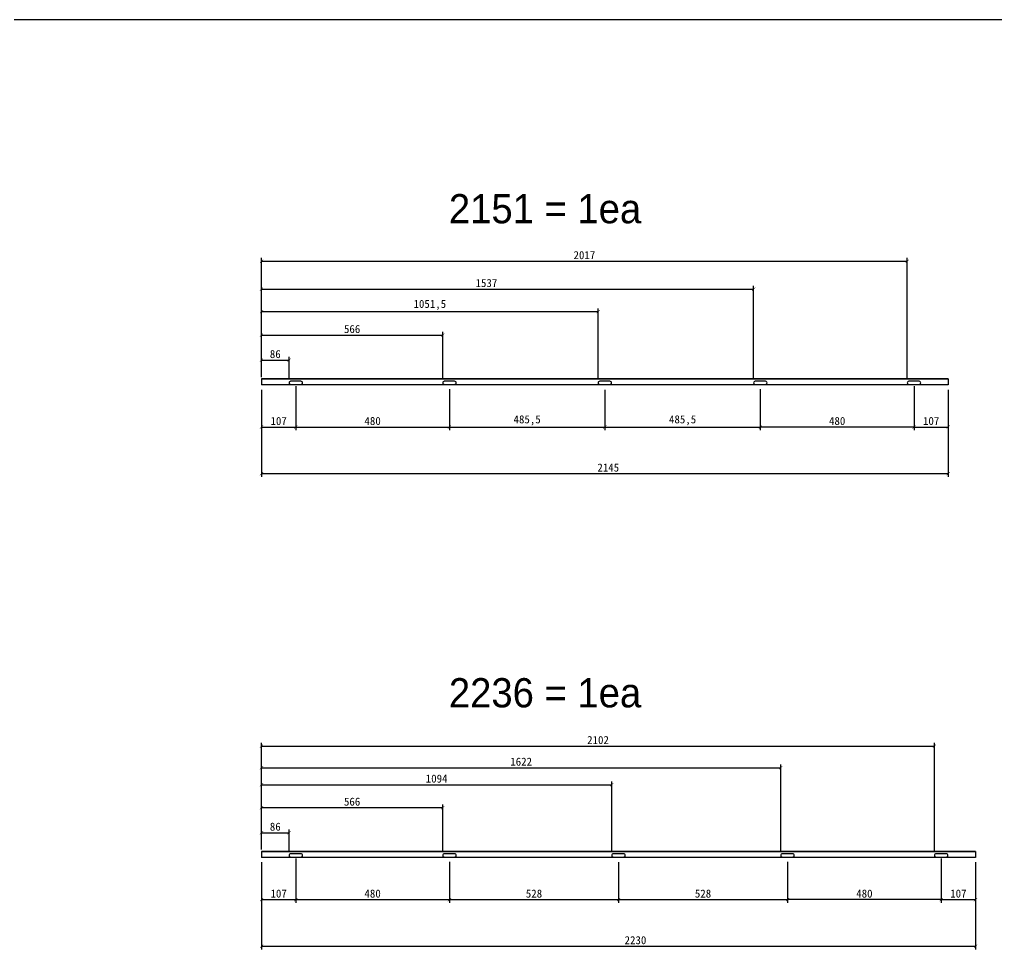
# Model space of a CAD drawing. Header units: millimetres. Extents: x -44117 to 256353, y -2095463 to 65325.
# Drawn here: x 115342 to 118394, y -894979 to -892075 of the extents above; entities that cross this region are included whole.
import ezdxf

# ---------------------------------------------------------------- set-up
doc = ezdxf.new("R2010")
doc.units = ezdxf.units.MM
doc.header["$LTSCALE"] = 10
doc.dimstyles.new('ISO-25', dxfattribs={"dimtxt": 2.5, "dimasz": 2.5, "dimexe": 1, "dimexo": 1, "dimtad": 1, "dimtxsty": 'Standard', "dimblk": 'ARCHTICK', "dimcen": 2.5, "dimadec": 0, "dimazin": 0, "dimtfac": 1, "dimtmove": 0, "dimatfit": 3, "dimfxl": 0, "dimarcsym": 0})

# ---------------------------------------------------------------- blocks, each defined once
blk = doc.blocks.new('_ArchTick')
at = {"color": 0, "linetype": 'ByBlock', "const_width": 0.15}
blk.add_lwpolyline([(-0.5, -0.5), (0.5, 0.5)], dxfattribs=at)
blk = doc.blocks.new('*D5930')
at = {"color": 0, "lineweight": -2}
for p, q in [((116098.2, -893231.1), (116098.2, -893503.2)), ((118243.2, -893231.1), (118243.2, -893503.2)), ((116098.2, -893493.2), (118243.2, -893493.2))]:
    blk.add_line(p, q, dxfattribs=at)
at = {"layer": 'Defpoints', "color": 0}
for p in [(116098.2, -893216.1), (118243.2, -893216.1), (118243.2, -893493.2)]:
    blk.add_point(p, dxfattribs=at)
at = {"color": 0, "lineweight": -2, "xscale": 10, "yscale": 10, "zscale": 10, "rotation": 180}
blk.add_blockref('_ArchTick', (116098.2, -893493.2), dxfattribs=at)
at = {"color": 0, "lineweight": -2, "xscale": 10, "yscale": 10, "zscale": 10}
blk.add_blockref('_ArchTick', (118243.2, -893493.2), dxfattribs=at)
at = {"color": 0, "insert": (117181.2, -893474.4), "char_height": 25, "attachment_point": 5}
blk.add_mtext('2145', dxfattribs=at)
blk = doc.blocks.new('*D5931')
at = {"color": 0, "lineweight": -2}
for p, q in [((116098.2, -893231.1), (116098.2, -893357.6)), ((116205.2, -893219.7), (116205.2, -893357.6)), ((116098.2, -893347.6), (116205.2, -893347.6))]:
    blk.add_line(p, q, dxfattribs=at)
at = {"layer": 'Defpoints', "color": 0}
for p in [(116098.2, -893216.1), (116205.2, -893204.7), (116205.2, -893347.6)]:
    blk.add_point(p, dxfattribs=at)
at = {"color": 0, "lineweight": -2, "xscale": 10, "yscale": 10, "zscale": 10, "rotation": 180}
blk.add_blockref('_ArchTick', (116098.2, -893347.6), dxfattribs=at)
at = {"color": 0, "lineweight": -2, "xscale": 10, "yscale": 10, "zscale": 10}
blk.add_blockref('_ArchTick', (116205.2, -893347.6), dxfattribs=at)
at = {"color": 0, "insert": (116151.7, -893328.9), "char_height": 25, "attachment_point": 5}
blk.add_mtext('107', dxfattribs=at)
blk = doc.blocks.new('*D5932')
at = {"color": 0, "lineweight": -2}
for p, q in [((118136.2, -893219.7), (118136.2, -893357.6)), ((118243.2, -893231.1), (118243.2, -893357.6)), ((118136.2, -893347.6), (118243.2, -893347.6))]:
    blk.add_line(p, q, dxfattribs=at)
at = {"layer": 'Defpoints', "color": 0}
for p in [(118136.2, -893204.7), (118243.2, -893216.1), (118243.2, -893347.6)]:
    blk.add_point(p, dxfattribs=at)
at = {"color": 0, "lineweight": -2, "xscale": 10, "yscale": 10, "zscale": 10, "rotation": 180}
blk.add_blockref('_ArchTick', (118136.2, -893347.6), dxfattribs=at)
at = {"color": 0, "lineweight": -2, "xscale": 10, "yscale": 10, "zscale": 10}
blk.add_blockref('_ArchTick', (118243.2, -893347.6), dxfattribs=at)
at = {"color": 0, "insert": (118189.7, -893328.9), "char_height": 25, "attachment_point": 5}
blk.add_mtext('107', dxfattribs=at)
blk = doc.blocks.new('*D5933')
at = {"color": 0, "lineweight": -2}
for p, q in [((116205.2, -893229.7), (116205.2, -893357.6)), ((116685.2, -893229.7), (116685.2, -893357.6)), ((116205.2, -893347.6), (116685.2, -893347.6))]:
    blk.add_line(p, q, dxfattribs=at)
at = {"layer": 'Defpoints', "color": 0}
for p in [(116205.2, -893214.7), (116685.2, -893214.7), (116685.2, -893347.6)]:
    blk.add_point(p, dxfattribs=at)
at = {"color": 0, "lineweight": -2, "xscale": 10, "yscale": 10, "zscale": 10, "rotation": 180}
blk.add_blockref('_ArchTick', (116205.2, -893347.6), dxfattribs=at)
at = {"color": 0, "lineweight": -2, "xscale": 10, "yscale": 10, "zscale": 10}
blk.add_blockref('_ArchTick', (116685.2, -893347.6), dxfattribs=at)
at = {"color": 0, "insert": (116445.2, -893328.9), "char_height": 25, "attachment_point": 5}
blk.add_mtext('480', dxfattribs=at)
blk = doc.blocks.new('*D5934')
at = {"color": 0, "lineweight": -2}
for p, q in [((117656.2, -893229.7), (117656.2, -893357.6)), ((118136.2, -893229.7), (118136.2, -893357.6)), ((118136.2, -893347.6), (117656.2, -893347.6))]:
    blk.add_line(p, q, dxfattribs=at)
at = {"layer": 'Defpoints', "color": 0}
for p in [(117656.2, -893214.7), (118136.2, -893214.7), (117656.2, -893347.6)]:
    blk.add_point(p, dxfattribs=at)
at = {"color": 0, "lineweight": -2, "xscale": 10, "yscale": 10, "zscale": 10, "rotation": 180}
blk.add_blockref('_ArchTick', (117656.2, -893347.6), dxfattribs=at)
at = {"color": 0, "lineweight": -2, "xscale": 10, "yscale": 10, "zscale": 10}
blk.add_blockref('_ArchTick', (118136.2, -893347.6), dxfattribs=at)
at = {"color": 0, "insert": (117896.2, -893328.9), "char_height": 25, "attachment_point": 5}
blk.add_mtext('480', dxfattribs=at)
blk = doc.blocks.new('*D5935')
at = {"color": 0, "lineweight": -2}
for p, q in [((116098.2, -893183.5), (116098.2, -893128.7)), ((116098.2, -893138.7), (116184.2, -893138.7)), ((116184.2, -893194.7), (116184.2, -893128.7))]:
    blk.add_line(p, q, dxfattribs=at)
at = {"layer": 'Defpoints', "color": 0}
for p in [(116184.2, -893138.7), (116098.2, -893198.5), (116184.2, -893209.7)]:
    blk.add_point(p, dxfattribs=at)
at = {"color": 0, "lineweight": -2, "xscale": 10, "yscale": 10, "zscale": 10, "rotation": 180}
blk.add_blockref('_ArchTick', (116098.2, -893138.7), dxfattribs=at)
at = {"color": 0, "lineweight": -2, "xscale": 10, "yscale": 10, "zscale": 10}
blk.add_blockref('_ArchTick', (116184.2, -893138.7), dxfattribs=at)
at = {"color": 0, "insert": (116141.2, -893120), "char_height": 25, "attachment_point": 5}
blk.add_mtext('86', dxfattribs=at)
blk = doc.blocks.new('*D5936')
at = {"color": 0, "lineweight": -2}
for p, q in [((116098.2, -893183.5), (116098.2, -893050.5)), ((116098.2, -893060.5), (116664.2, -893060.5)), ((116664.2, -893194.7), (116664.2, -893050.5))]:
    blk.add_line(p, q, dxfattribs=at)
at = {"layer": 'Defpoints', "color": 0}
for p in [(116664.2, -893060.5), (116098.2, -893198.5), (116664.2, -893209.7)]:
    blk.add_point(p, dxfattribs=at)
at = {"color": 0, "lineweight": -2, "xscale": 10, "yscale": 10, "zscale": 10, "rotation": 180}
blk.add_blockref('_ArchTick', (116098.2, -893060.5), dxfattribs=at)
at = {"color": 0, "lineweight": -2, "xscale": 10, "yscale": 10, "zscale": 10}
blk.add_blockref('_ArchTick', (116664.2, -893060.5), dxfattribs=at)
at = {"color": 0, "insert": (116381.2, -893041.8), "char_height": 25, "attachment_point": 5}
blk.add_mtext('566', dxfattribs=at)
blk = doc.blocks.new('*D5937')
at = {"color": 0, "lineweight": -2}
for p, q in [((116098.2, -893191.6), (116098.2, -892907)), ((117635.2, -893194.7), (117635.2, -892907)), ((116098.2, -892917), (117635.2, -892917))]:
    blk.add_line(p, q, dxfattribs=at)
at = {"layer": 'Defpoints', "color": 0}
for p in [(117635.2, -892917), (116098.2, -893206.6), (117635.2, -893209.7)]:
    blk.add_point(p, dxfattribs=at)
at = {"color": 0, "lineweight": -2, "xscale": 10, "yscale": 10, "zscale": 10, "rotation": 180}
blk.add_blockref('_ArchTick', (116098.2, -892917), dxfattribs=at)
at = {"color": 0, "lineweight": -2, "xscale": 10, "yscale": 10, "zscale": 10}
blk.add_blockref('_ArchTick', (117635.2, -892917), dxfattribs=at)
at = {"color": 0, "insert": (116800.7, -892898.2), "char_height": 25, "attachment_point": 5}
blk.add_mtext('1537', dxfattribs=at)
blk = doc.blocks.new('*D5938')
at = {"color": 0, "lineweight": -2}
for p, q in [((116098.2, -893191.6), (116098.2, -892819.8)), ((118115.2, -893194.7), (118115.2, -892819.8)), ((116098.2, -892829.8), (118115.2, -892829.8))]:
    blk.add_line(p, q, dxfattribs=at)
at = {"layer": 'Defpoints', "color": 0}
for p in [(118115.2, -892829.8), (116098.2, -893206.6), (118115.2, -893209.7)]:
    blk.add_point(p, dxfattribs=at)
at = {"color": 0, "lineweight": -2, "xscale": 10, "yscale": 10, "zscale": 10, "rotation": 180}
blk.add_blockref('_ArchTick', (116098.2, -892829.8), dxfattribs=at)
at = {"color": 0, "lineweight": -2, "xscale": 10, "yscale": 10, "zscale": 10}
blk.add_blockref('_ArchTick', (118115.2, -892829.8), dxfattribs=at)
at = {"color": 0, "insert": (117106.7, -892811), "char_height": 25, "attachment_point": 5}
blk.add_mtext('2017', dxfattribs=at)
blk = doc.blocks.new('*D5939')
at = {"color": 0, "lineweight": -2}
for p, q in [((116098.2, -894706.5), (116098.2, -894978.7)), ((118328.2, -894706.5), (118328.2, -894978.7)), ((116098.2, -894968.7), (118328.2, -894968.7))]:
    blk.add_line(p, q, dxfattribs=at)
at = {"layer": 'Defpoints', "color": 0}
for p in [(116098.2, -894691.5), (118328.2, -894691.5), (118328.2, -894968.7)]:
    blk.add_point(p, dxfattribs=at)
at = {"color": 0, "lineweight": -2, "xscale": 10, "yscale": 10, "zscale": 10, "rotation": 180}
blk.add_blockref('_ArchTick', (116098.2, -894968.7), dxfattribs=at)
at = {"color": 0, "lineweight": -2, "xscale": 10, "yscale": 10, "zscale": 10}
blk.add_blockref('_ArchTick', (118328.2, -894968.7), dxfattribs=at)
at = {"color": 0, "insert": (117266.2, -894949.9), "char_height": 25, "attachment_point": 5}
blk.add_mtext('2230', dxfattribs=at)
blk = doc.blocks.new('*D5940')
at = {"color": 0, "lineweight": -2}
for p, q in [((116098.2, -894706.5), (116098.2, -894833.1)), ((116205.2, -894695.1), (116205.2, -894833.1)), ((116098.2, -894823.1), (116205.2, -894823.1))]:
    blk.add_line(p, q, dxfattribs=at)
at = {"layer": 'Defpoints', "color": 0}
for p in [(116205.2, -894680.1), (116098.2, -894691.5), (116205.2, -894823.1)]:
    blk.add_point(p, dxfattribs=at)
at = {"color": 0, "lineweight": -2, "xscale": 10, "yscale": 10, "zscale": 10, "rotation": 180}
blk.add_blockref('_ArchTick', (116098.2, -894823.1), dxfattribs=at)
at = {"color": 0, "lineweight": -2, "xscale": 10, "yscale": 10, "zscale": 10}
blk.add_blockref('_ArchTick', (116205.2, -894823.1), dxfattribs=at)
at = {"color": 0, "insert": (116151.7, -894804.4), "char_height": 25, "attachment_point": 5}
blk.add_mtext('107', dxfattribs=at)
blk = doc.blocks.new('*D5941')
at = {"color": 0, "lineweight": -2}
for p, q in [((118221.2, -894695.1), (118221.2, -894833.1)), ((118328.2, -894706.5), (118328.2, -894833.1)), ((118221.2, -894823.1), (118328.2, -894823.1))]:
    blk.add_line(p, q, dxfattribs=at)
at = {"layer": 'Defpoints', "color": 0}
for p in [(118221.2, -894680.1), (118328.2, -894691.5), (118328.2, -894823.1)]:
    blk.add_point(p, dxfattribs=at)
at = {"color": 0, "lineweight": -2, "xscale": 10, "yscale": 10, "zscale": 10, "rotation": 180}
blk.add_blockref('_ArchTick', (118221.2, -894823.1), dxfattribs=at)
at = {"color": 0, "lineweight": -2, "xscale": 10, "yscale": 10, "zscale": 10}
blk.add_blockref('_ArchTick', (118328.2, -894823.1), dxfattribs=at)
at = {"color": 0, "insert": (118274.7, -894804.4), "char_height": 25, "attachment_point": 5}
blk.add_mtext('107', dxfattribs=at)
blk = doc.blocks.new('*D5942')
at = {"color": 0, "lineweight": -2}
for p, q in [((116205.2, -894705.1), (116205.2, -894833.1)), ((116685.2, -894705.1), (116685.2, -894833.1)), ((116205.2, -894823.1), (116685.2, -894823.1))]:
    blk.add_line(p, q, dxfattribs=at)
at = {"layer": 'Defpoints', "color": 0}
for p in [(116205.2, -894690.1), (116685.2, -894690.1), (116685.2, -894823.1)]:
    blk.add_point(p, dxfattribs=at)
at = {"color": 0, "lineweight": -2, "xscale": 10, "yscale": 10, "zscale": 10, "rotation": 180}
blk.add_blockref('_ArchTick', (116205.2, -894823.1), dxfattribs=at)
at = {"color": 0, "lineweight": -2, "xscale": 10, "yscale": 10, "zscale": 10}
blk.add_blockref('_ArchTick', (116685.2, -894823.1), dxfattribs=at)
at = {"color": 0, "insert": (116445.2, -894804.4), "char_height": 25, "attachment_point": 5}
blk.add_mtext('480', dxfattribs=at)
blk = doc.blocks.new('*D5943')
at = {"color": 0, "lineweight": -2}
for p, q in [((117741.2, -894705.1), (117741.2, -894833.1)), ((118221.2, -894705.1), (118221.2, -894833.1)), ((118221.2, -894823.1), (117741.2, -894823.1))]:
    blk.add_line(p, q, dxfattribs=at)
at = {"layer": 'Defpoints', "color": 0}
for p in [(117741.2, -894690.1), (118221.2, -894690.1), (117741.2, -894823.1)]:
    blk.add_point(p, dxfattribs=at)
at = {"color": 0, "lineweight": -2, "xscale": 10, "yscale": 10, "zscale": 10, "rotation": 180}
blk.add_blockref('_ArchTick', (117741.2, -894823.1), dxfattribs=at)
at = {"color": 0, "lineweight": -2, "xscale": 10, "yscale": 10, "zscale": 10}
blk.add_blockref('_ArchTick', (118221.2, -894823.1), dxfattribs=at)
at = {"color": 0, "insert": (117981.2, -894804.4), "char_height": 25, "attachment_point": 5}
blk.add_mtext('480', dxfattribs=at)
blk = doc.blocks.new('*D5944')
at = {"color": 0, "lineweight": -2}
for p, q in [((116098.2, -894658.9), (116098.2, -894604.2)), ((116098.2, -894614.2), (116184.2, -894614.2)), ((116184.2, -894670.1), (116184.2, -894604.2))]:
    blk.add_line(p, q, dxfattribs=at)
at = {"layer": 'Defpoints', "color": 0}
for p in [(116184.2, -894614.2), (116098.2, -894673.9), (116184.2, -894685.1)]:
    blk.add_point(p, dxfattribs=at)
at = {"color": 0, "lineweight": -2, "xscale": 10, "yscale": 10, "zscale": 10, "rotation": 180}
blk.add_blockref('_ArchTick', (116098.2, -894614.2), dxfattribs=at)
at = {"color": 0, "lineweight": -2, "xscale": 10, "yscale": 10, "zscale": 10}
blk.add_blockref('_ArchTick', (116184.2, -894614.2), dxfattribs=at)
at = {"color": 0, "insert": (116141.2, -894595.5), "char_height": 25, "attachment_point": 5}
blk.add_mtext('86', dxfattribs=at)
blk = doc.blocks.new('*D5945')
at = {"color": 0, "lineweight": -2}
for p, q in [((116098.2, -894658.9), (116098.2, -894526)), ((116664.2, -894670.1), (116664.2, -894526)), ((116098.2, -894536), (116664.2, -894536))]:
    blk.add_line(p, q, dxfattribs=at)
at = {"layer": 'Defpoints', "color": 0}
for p in [(116664.2, -894536), (116098.2, -894673.9), (116664.2, -894685.1)]:
    blk.add_point(p, dxfattribs=at)
at = {"color": 0, "lineweight": -2, "xscale": 10, "yscale": 10, "zscale": 10, "rotation": 180}
blk.add_blockref('_ArchTick', (116098.2, -894536), dxfattribs=at)
at = {"color": 0, "lineweight": -2, "xscale": 10, "yscale": 10, "zscale": 10}
blk.add_blockref('_ArchTick', (116664.2, -894536), dxfattribs=at)
at = {"color": 0, "insert": (116381.2, -894517.3), "char_height": 25, "attachment_point": 5}
blk.add_mtext('566', dxfattribs=at)
blk = doc.blocks.new('*D5946')
at = {"color": 0, "lineweight": -2}
for p, q in [((116098.2, -894667), (116098.2, -894401.2)), ((117720.2, -894670.1), (117720.2, -894401.2)), ((116098.2, -894411.2), (117720.2, -894411.2))]:
    blk.add_line(p, q, dxfattribs=at)
at = {"layer": 'Defpoints', "color": 0}
for p in [(117720.2, -894411.2), (116098.2, -894682), (117720.2, -894685.1)]:
    blk.add_point(p, dxfattribs=at)
at = {"color": 0, "lineweight": -2, "xscale": 10, "yscale": 10, "zscale": 10, "rotation": 180}
blk.add_blockref('_ArchTick', (116098.2, -894411.2), dxfattribs=at)
at = {"color": 0, "lineweight": -2, "xscale": 10, "yscale": 10, "zscale": 10}
blk.add_blockref('_ArchTick', (117720.2, -894411.2), dxfattribs=at)
at = {"color": 0, "insert": (116909.2, -894392.5), "char_height": 25, "attachment_point": 5}
blk.add_mtext('1622', dxfattribs=at)
blk = doc.blocks.new('*D5947')
at = {"color": 0, "lineweight": -2}
for p, q in [((116098.2, -894667), (116098.2, -894333.7)), ((116098.2, -894343.7), (118200.2, -894343.7)), ((118200.2, -894670.1), (118200.2, -894333.7))]:
    blk.add_line(p, q, dxfattribs=at)
at = {"layer": 'Defpoints', "color": 0}
for p in [(118200.2, -894343.7), (116098.2, -894682), (118200.2, -894685.1)]:
    blk.add_point(p, dxfattribs=at)
at = {"color": 0, "lineweight": -2, "xscale": 10, "yscale": 10, "zscale": 10, "rotation": 180}
blk.add_blockref('_ArchTick', (116098.2, -894343.7), dxfattribs=at)
at = {"color": 0, "lineweight": -2, "xscale": 10, "yscale": 10, "zscale": 10}
blk.add_blockref('_ArchTick', (118200.2, -894343.7), dxfattribs=at)
at = {"color": 0, "insert": (117149.2, -894325), "char_height": 25, "attachment_point": 5}
blk.add_mtext('2102', dxfattribs=at)
blk = doc.blocks.new('*D5948')
at = {"color": 0, "lineweight": -2}
for p, q in [((116685.2, -894705.1), (116685.2, -894833.1)), ((117213.2, -894706.5), (117213.2, -894833.1)), ((116685.2, -894823.1), (117213.2, -894823.1))]:
    blk.add_line(p, q, dxfattribs=at)
at = {"layer": 'Defpoints', "color": 0}
for p in [(116685.2, -894690.1), (117213.2, -894691.5), (117213.2, -894823.1)]:
    blk.add_point(p, dxfattribs=at)
at = {"color": 0, "lineweight": -2, "xscale": 10, "yscale": 10, "zscale": 10, "rotation": 180}
blk.add_blockref('_ArchTick', (116685.2, -894823.1), dxfattribs=at)
at = {"color": 0, "lineweight": -2, "xscale": 10, "yscale": 10, "zscale": 10}
blk.add_blockref('_ArchTick', (117213.2, -894823.1), dxfattribs=at)
at = {"color": 0, "insert": (116949.2, -894804.4), "char_height": 25, "attachment_point": 5}
blk.add_mtext('528', dxfattribs=at)
blk = doc.blocks.new('*D5949')
at = {"color": 0, "lineweight": -2}
for p, q in [((117213.2, -894706.5), (117213.2, -894833.1)), ((117741.2, -894705.1), (117741.2, -894833.1)), ((117213.2, -894823.1), (117741.2, -894823.1))]:
    blk.add_line(p, q, dxfattribs=at)
at = {"layer": 'Defpoints', "color": 0}
for p in [(117213.2, -894691.5), (117741.2, -894690.1), (117741.2, -894823.1)]:
    blk.add_point(p, dxfattribs=at)
at = {"color": 0, "lineweight": -2, "xscale": 10, "yscale": 10, "zscale": 10, "rotation": 180}
blk.add_blockref('_ArchTick', (117213.2, -894823.1), dxfattribs=at)
at = {"color": 0, "lineweight": -2, "xscale": 10, "yscale": 10, "zscale": 10}
blk.add_blockref('_ArchTick', (117741.2, -894823.1), dxfattribs=at)
at = {"color": 0, "insert": (117477.2, -894804.4), "char_height": 25, "attachment_point": 5}
blk.add_mtext('528', dxfattribs=at)
blk = doc.blocks.new('*D5950')
at = {"color": 0, "lineweight": -2}
for p, q in [((116098.2, -894657.5), (116098.2, -894454.2)), ((116098.2, -894464.2), (117192.2, -894464.2)), ((117192.2, -894670.1), (117192.2, -894454.2))]:
    blk.add_line(p, q, dxfattribs=at)
at = {"layer": 'Defpoints', "color": 0}
for p in [(117192.2, -894464.2), (116098.2, -894672.5), (117192.2, -894685.1)]:
    blk.add_point(p, dxfattribs=at)
at = {"color": 0, "lineweight": -2, "xscale": 10, "yscale": 10, "zscale": 10, "rotation": 180}
blk.add_blockref('_ArchTick', (116098.2, -894464.2), dxfattribs=at)
at = {"color": 0, "lineweight": -2, "xscale": 10, "yscale": 10, "zscale": 10}
blk.add_blockref('_ArchTick', (117192.2, -894464.2), dxfattribs=at)
at = {"color": 0, "insert": (116645.2, -894445.4), "char_height": 25, "attachment_point": 5}
blk.add_mtext('1094', dxfattribs=at)
blk = doc.blocks.new('*D5951')
at = {"color": 0, "lineweight": -2}
for p, q in [((116685.2, -893229.7), (116685.2, -893357.6)), ((117170.7, -893231.1), (117170.7, -893357.6)), ((116685.2, -893347.6), (117170.7, -893347.6))]:
    blk.add_line(p, q, dxfattribs=at)
at = {"layer": 'Defpoints', "color": 0}
for p in [(116685.2, -893214.7), (117170.7, -893216.1), (117170.7, -893347.6)]:
    blk.add_point(p, dxfattribs=at)
at = {"color": 0, "lineweight": -2, "xscale": 10, "yscale": 10, "zscale": 10, "rotation": 180}
blk.add_blockref('_ArchTick', (116685.2, -893347.6), dxfattribs=at)
at = {"color": 0, "lineweight": -2, "xscale": 10, "yscale": 10, "zscale": 10}
blk.add_blockref('_ArchTick', (117170.7, -893347.6), dxfattribs=at)
at = {"color": 0, "insert": (116927.9, -893326.8), "char_height": 25, "attachment_point": 5}
blk.add_mtext('485,5', dxfattribs=at)
blk = doc.blocks.new('*D5952')
at = {"color": 0, "lineweight": -2}
for p, q in [((117170.7, -893231.1), (117170.7, -893357.6)), ((117656.2, -893229.7), (117656.2, -893357.6)), ((117170.7, -893347.6), (117656.2, -893347.6))]:
    blk.add_line(p, q, dxfattribs=at)
at = {"layer": 'Defpoints', "color": 0}
for p in [(117170.7, -893216.1), (117656.2, -893214.7), (117656.2, -893347.6)]:
    blk.add_point(p, dxfattribs=at)
at = {"color": 0, "lineweight": -2, "xscale": 10, "yscale": 10, "zscale": 10, "rotation": 180}
blk.add_blockref('_ArchTick', (117170.7, -893347.6), dxfattribs=at)
at = {"color": 0, "lineweight": -2, "xscale": 10, "yscale": 10, "zscale": 10}
blk.add_blockref('_ArchTick', (117656.2, -893347.6), dxfattribs=at)
at = {"color": 0, "insert": (117413.4, -893326.8), "char_height": 25, "attachment_point": 5}
blk.add_mtext('485,5', dxfattribs=at)
blk = doc.blocks.new('*D5953')
at = {"color": 0, "lineweight": -2}
for p, q in [((116098.2, -893191.6), (116098.2, -892977.2)), ((116098.2, -892987.2), (117149.7, -892987.2)), ((117149.7, -893194.6), (117149.7, -892977.2))]:
    blk.add_line(p, q, dxfattribs=at)
at = {"layer": 'Defpoints', "color": 0}
for p in [(117149.7, -892987.2), (116098.2, -893206.6), (117149.7, -893209.6)]:
    blk.add_point(p, dxfattribs=at)
at = {"color": 0, "lineweight": -2, "xscale": 10, "yscale": 10, "zscale": 10, "rotation": 180}
blk.add_blockref('_ArchTick', (116098.2, -892987.2), dxfattribs=at)
at = {"color": 0, "lineweight": -2, "xscale": 10, "yscale": 10, "zscale": 10}
blk.add_blockref('_ArchTick', (117149.7, -892987.2), dxfattribs=at)
at = {"color": 0, "insert": (116623.9, -892966.4), "char_height": 25, "attachment_point": 5}
blk.add_mtext('1051,5', dxfattribs=at)

msp = doc.modelspace()

# ---------------------------------------------------------------- linework, layer by layer
at = {"color": 1}
for p, q in [((104260.77588, -892075.43411), (196529.92274, -892075.43411)), ((104260.77588, -892075.43411), (196529.92274, -892075.43411)), ((104260.77588, -892075.43411), (196529.92274, -892075.43411)), ((104260.77588, -892075.43411), (196529.92274, -892075.43411)), ((104260.77588, -892075.43411), (196529.92274, -892075.43411)), ((104260.77588, -892075.43411), (196529.92274, -892075.43411)), ((104260.77588, -892075.43411), (196529.92274, -892075.43411)), ((104260.77588, -892075.43411), (196529.92274, -892075.43411)), ((104260.77588, -892075.43411), (196529.92274, -892075.43411)), ((104260.77588, -892075.43411), (196529.92274, -892075.43411)), ((106472.62401, -892075.43411), (198741.77087, -892075.43411)), ((106472.62401, -892075.43411), (198741.77087, -892075.43411)), ((106472.62401, -892075.43411), (198741.77087, -892075.43411)), ((106472.62401, -892075.43411), (198741.77087, -892075.43411)), ((106472.62401, -892075.43411), (198741.77087, -892075.43411)), ((106472.62401, -892075.43411), (198741.77087, -892075.43411)), ((106472.62401, -892075.43411), (198741.77087, -892075.43411)), ((106472.62401, -892075.43411), (198741.77087, -892075.43411)), ((106472.62401, -892075.43411), (198741.77087, -892075.43411)), ((106472.62401, -892075.43411), (198741.77087, -892075.43411))]:
    msp.add_line(p, q, dxfattribs=at)
at = {"linetype": 'Continuous'}
for p, q in [((118243.16157, -893197.05568), (116098.15677, -893197.05568)), ((118243.16157, -893198.45568), (116098.15677, -893198.45568)), ((118243.16157, -893216.05568), (116098.15677, -893216.05568)), ((118328.16157, -894672.54665), (116098.15677, -894672.54665)), ((118328.16157, -894673.94665), (116098.15677, -894673.94665)), ((118328.16157, -894691.54665), (116098.15677, -894691.54665))]:
    msp.add_line(p, q, dxfattribs=at)
for p, q in [((116098.15677, -893197.05568), (116098.15677, -893216.05568)), ((118243.16157, -893197.05568), (118243.16157, -893216.05568)), ((116098.15677, -894672.54665), (116098.15677, -894691.54665)), ((118328.16157, -894672.54665), (118328.16157, -894691.54665))]:
    msp.add_line(p, q)
at = {"color": 2, "linetype": 'Continuous'}
for points in [[(116184.15697, -893209.65568), (116184.15697, -893209.65568, 0.4142135624), (116189.15697, -893214.65568), (116221.15697, -893214.65568, 0.4142135624), (116226.15697, -893209.65568), (116226.15697, -893209.65568, 0.4142135624), (116221.15697, -893204.65568), (116189.15697, -893204.65568, 0.4142135624)], [(116664.15697, -893209.65568), (116664.15697, -893209.65568, 0.4142135624), (116669.15697, -893214.65568), (116701.15697, -893214.65568, 0.4142135624), (116706.15697, -893209.65568), (116706.15697, -893209.65568, 0.4142135624), (116701.15697, -893204.65568), (116669.15697, -893204.65568, 0.4142135624)], [(117149.65697, -893209.65568), (117149.65697, -893209.65568, 0.4142135624), (117154.65697, -893214.65568), (117186.65697, -893214.65568, 0.4142135624), (117191.65697, -893209.65568), (117191.65697, -893209.65568, 0.4142135624), (117186.65697, -893204.65568), (117154.65697, -893204.65568, 0.4142135624)], [(117635.15697, -893209.65568), (117635.15697, -893209.65568, 0.4142135624), (117640.15697, -893214.65568), (117672.15697, -893214.65568, 0.4142135624), (117677.15697, -893209.65568), (117677.15697, -893209.65568, 0.4142135624), (117672.15697, -893204.65568), (117640.15697, -893204.65568, 0.4142135624)], [(118115.15697, -893209.65568), (118115.15697, -893209.65568, 0.4142135624), (118120.15697, -893214.65568), (118152.15697, -893214.65568, 0.4142135624), (118157.15697, -893209.65568), (118157.15697, -893209.65568, 0.4142135624), (118152.15697, -893204.65568), (118120.15697, -893204.65568, 0.4142135624)], [(116184.15697, -894685.14665), (116184.15697, -894685.14665, 0.4142135624), (116189.15697, -894690.14665), (116221.15697, -894690.14665, 0.4142135624), (116226.15697, -894685.14665), (116226.15697, -894685.14665, 0.4142135624), (116221.15697, -894680.14665), (116189.15697, -894680.14665, 0.4142135624)], [(116664.15697, -894685.14665), (116664.15697, -894685.14665, 0.4142135624), (116669.15697, -894690.14665), (116701.15697, -894690.14665, 0.4142135624), (116706.15697, -894685.14665), (116706.15697, -894685.14665, 0.4142135624), (116701.15697, -894680.14665), (116669.15697, -894680.14665, 0.4142135624)], [(117192.15697, -894685.14665), (117192.15697, -894685.14665, 0.4142135624), (117197.15697, -894690.14665), (117229.15697, -894690.14665, 0.4142135624), (117234.15697, -894685.14665), (117234.15697, -894685.14665, 0.4142135624), (117229.15697, -894680.14665), (117197.15697, -894680.14665, 0.4142135624)], [(117720.15697, -894685.14665), (117720.15697, -894685.14665, 0.4142135624), (117725.15697, -894690.14665), (117757.15697, -894690.14665, 0.4142135624), (117762.15697, -894685.14665), (117762.15697, -894685.14665, 0.4142135624), (117757.15697, -894680.14665), (117725.15697, -894680.14665, 0.4142135624)], [(118200.15697, -894685.14665), (118200.15697, -894685.14665, 0.4142135624), (118205.15697, -894690.14665), (118237.15697, -894690.14665, 0.4142135624), (118242.15697, -894685.14665), (118242.15697, -894685.14665, 0.4142135624), (118237.15697, -894680.14665), (118205.15697, -894680.14665, 0.4142135624)]]:
    msp.add_lwpolyline(points, format="xyb", close=True, dxfattribs=at)

# ---------------------------------------------------------------- texts
at = {"char_height": 91.2356303, "attachment_point": 1}
for s, insert in [('{\\fGulim|b0|i0|c129|p50;2151 = 1ea}', (116683.44869, -892620.33238)), ('{\\fGulim|b0|i0|c129|p50;2236 = 1ea}', (116683.44869, -894131.6215))]:
    msp.add_mtext_dynamic_manual_height_columns(s, width=2155.3243433, gutter_width=8.14604, heights=[-93.78683], dxfattribs=dict(at, insert=insert))

# ---------------------------------------------------------------- dimensions: what is measured, and where the dimension line sits
for base, p1, p2, picture, middle in [((118115.15697, -892829.79428), (116098.15677, -893206.55568), (118115.15697, -893209.65568), '*D5938', (117106.65687, -892811.04428)), ((117149.65699, -892987.22422), (116098.15677, -893206.55568), (117149.65699, -893209.64101), '*D5953', (116623.90688, -892966.39089)), ((116664.15697, -893060.5268), (116098.15677, -893198.45568), (116664.15697, -893209.65568), '*D5936', (116381.15687, -893041.7768)), ((116184.15697, -893138.72297), (116098.15677, -893198.45568), (116184.15697, -893209.65568), '*D5935', (116141.15687, -893119.97297)), ((116205.15697, -893347.64527), (116098.15677, -893216.05568), (116205.15697, -893204.65568), '*D5931', (116151.65687, -893328.89527)), ((116685.15697, -893347.64527), (116205.15697, -893214.65568), (116685.15697, -893214.65568), '*D5933', (116445.15697, -893328.89527)), ((117170.65917, -893347.64527), (116685.15697, -893214.65568), (117170.65917, -893216.05568), '*D5951', (116927.90807, -893326.81193)), ((117656.15697, -893347.64527), (117170.65917, -893216.05568), (117656.15697, -893214.65568), '*D5952', (117413.40807, -893326.81193)), ((117656.15697, -893347.64527), (118136.15697, -893214.65568), (117656.15697, -893214.65568), '*D5934', (117896.15697, -893328.89527)), ((118243.16157, -893347.64527), (118136.15697, -893204.65568), (118243.16157, -893216.05568), '*D5932', (118189.65927, -893328.89527)), ((117720.15697, -894411.2207), (116098.15677, -894682.04665), (117720.15697, -894685.14665), '*D5946', (116909.15687, -894392.4707)), ((117192.1573, -894464.17537), (116098.15677, -894672.54665), (117192.1573, -894685.08933), '*D5950', (116645.15704, -894445.42537)), ((116664.15697, -894536.01777), (116098.15677, -894673.94665), (116664.15697, -894685.14665), '*D5945', (116381.15687, -894517.26777)), ((116184.15697, -894614.21395), (116098.15677, -894673.94665), (116184.15697, -894685.14665), '*D5944', (116141.15687, -894595.46395)), ((116205.15697, -894823.13624), (116098.15677, -894691.54665), (116205.15697, -894680.14665), '*D5940', (116151.65687, -894804.38624)), ((118328.16157, -894823.13624), (118221.15697, -894680.14665), (118328.16157, -894691.54665), '*D5941', (118274.65927, -894804.38624)), ((116685.15697, -894823.13624), (116205.15697, -894690.14665), (116685.15697, -894690.14665), '*D5942', (116445.15697, -894804.38624)), ((117213.15917, -894823.13624), (116685.15697, -894690.14665), (117213.15917, -894691.54665), '*D5948', (116949.15807, -894804.38624)), ((117741.15697, -894823.13624), (117213.15917, -894691.54665), (117741.15697, -894690.14665), '*D5949', (117477.15807, -894804.38624)), ((117741.15697, -894823.13624), (118221.15697, -894690.14665), (117741.15697, -894690.14665), '*D5943', (117981.15697, -894804.38624))]:
    dim = msp.add_linear_dim(base=base, p1=p1, p2=p2, dimstyle='ISO-25', override={"dimscale": 10, "dimasz": 1, "dimexo": 1.5})
    dim.commit()
    dim.dimension.update_dxf_attribs({"geometry": picture, "text_midpoint": middle})
for base, p1, p2, picture, middle in [((117635.15697, -892916.97973), (116098.15677, -893206.55568), (117635.15697, -893209.65568), '*D5937', (116800.65687, -892916.97973)), ((118243.16157, -893493.17869), (116098.15677, -893216.05568), (118243.16157, -893216.05568), '*D5930', (117181.15917, -893493.17869)), ((118200.15697, -894343.70621), (116098.15677, -894682.04665), (118200.15697, -894685.14665), '*D5947', (117149.15687, -894343.70621)), ((118328.16157, -894968.66967), (116098.15677, -894691.54665), (118328.16157, -894691.54665), '*D5939', (117266.15917, -894968.66967))]:
    dim = msp.add_linear_dim(base=base, p1=p1, p2=p2, dimstyle='ISO-25', override={"dimscale": 10, "dimasz": 1, "dimexo": 1.5})
    dim.commit()
    dim.dimension.update_dxf_attribs({"geometry": picture, "text_midpoint": middle, "dimtype": 160})

doc.saveas('drawing.dxf')
